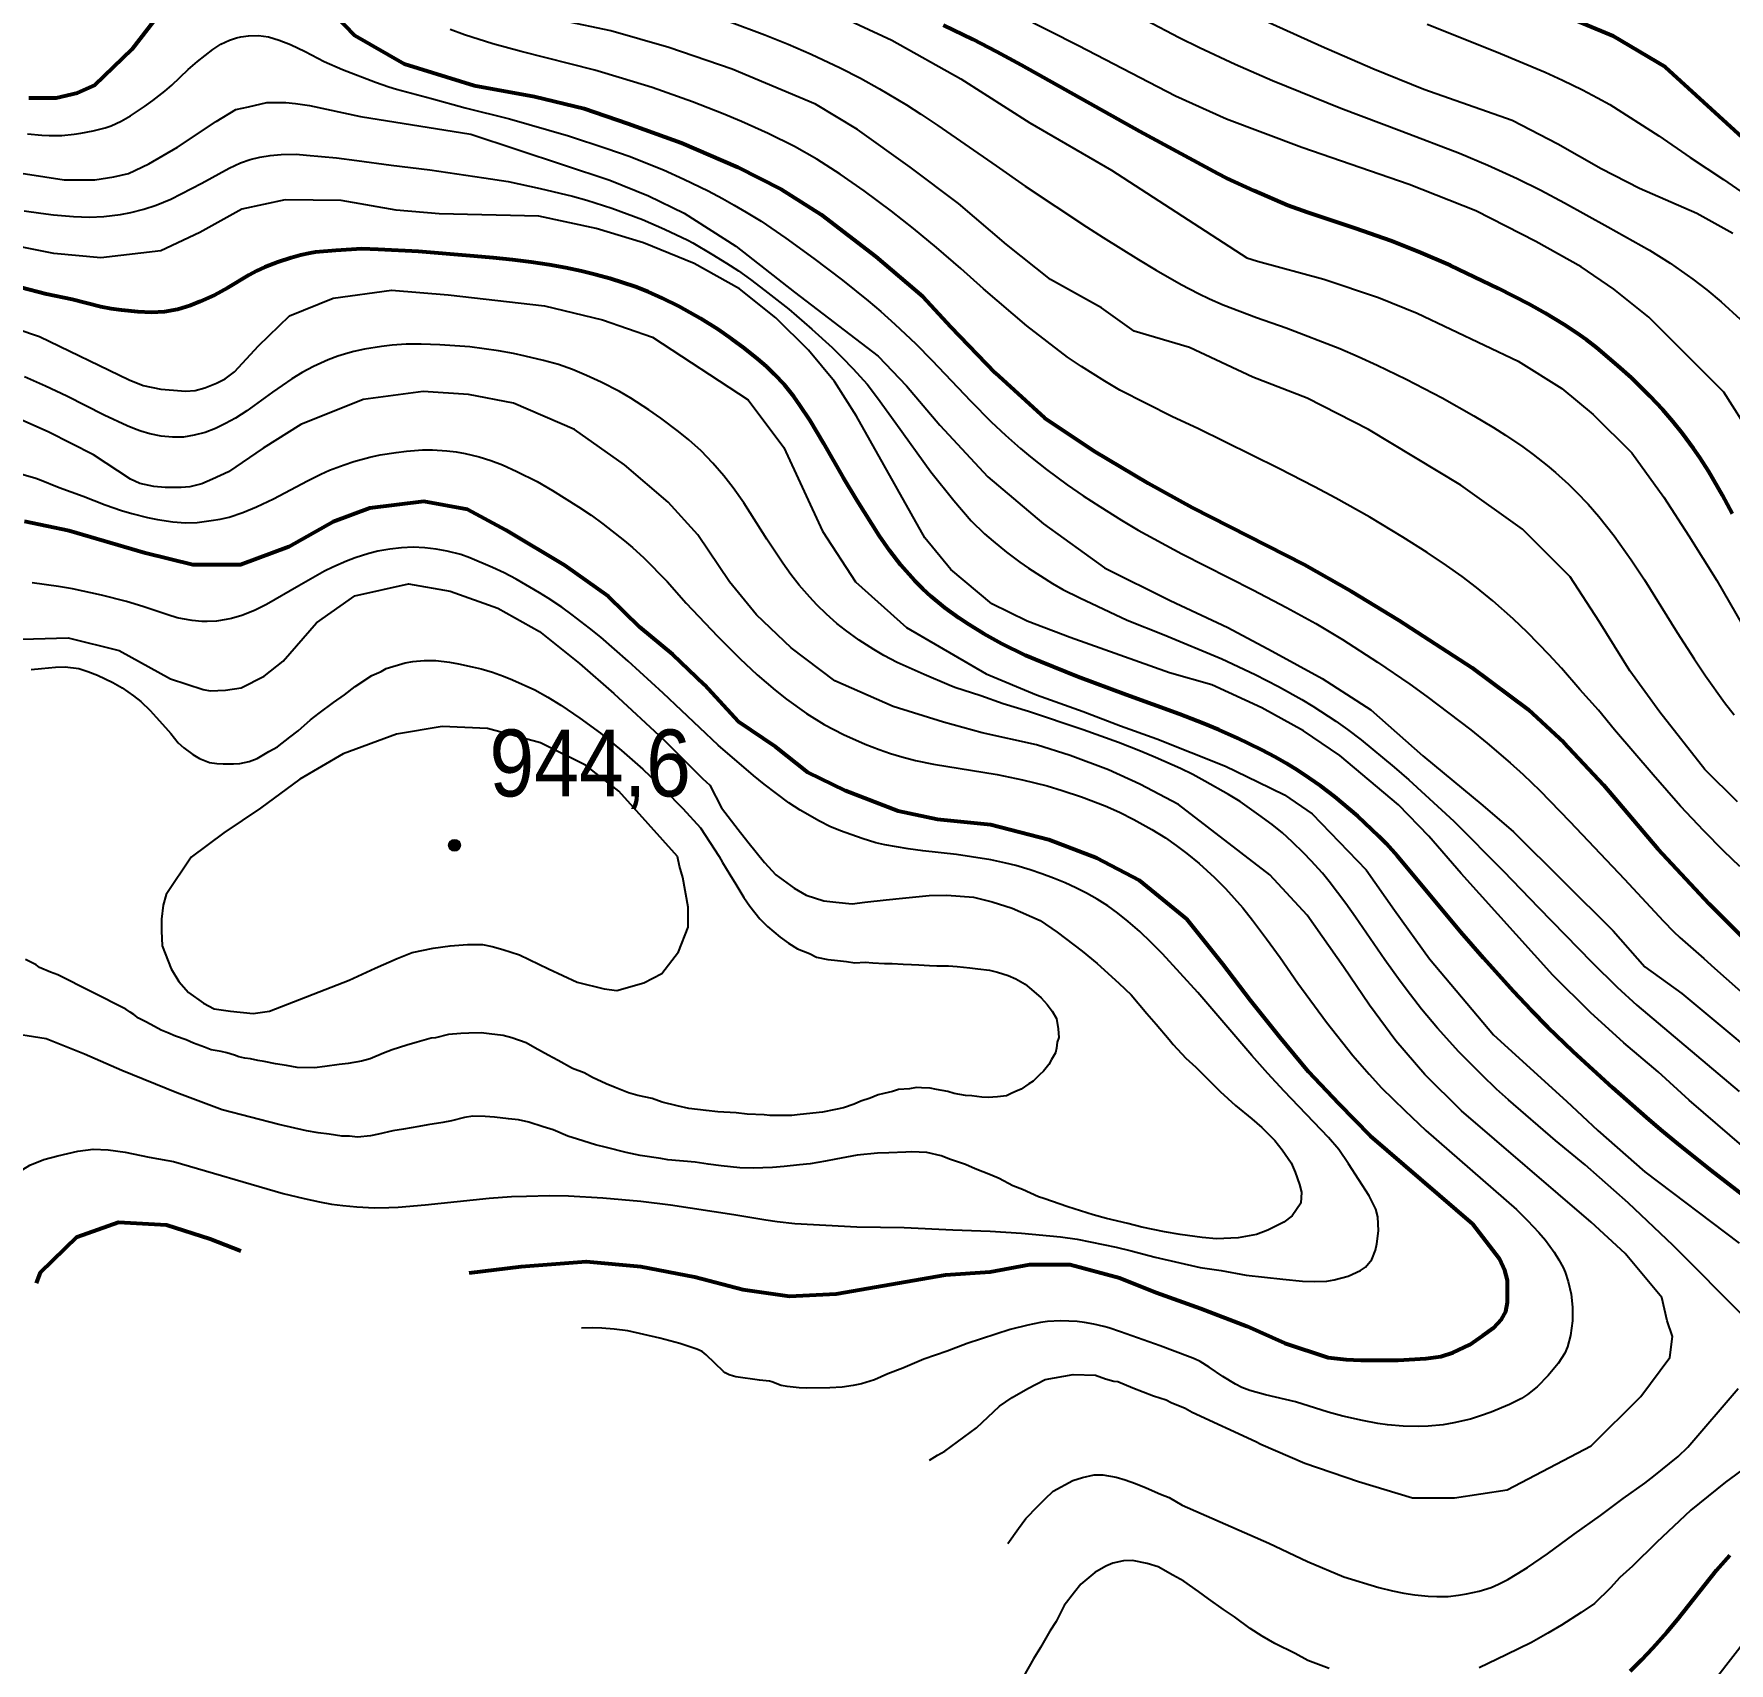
# Model space of a CAD drawing. Header units: metres. Extents: x 547833 to 556102, y 1844799 to 1850994.
# Drawn here: x 551718.3 to 552149.1, y 1845536.7 to 1845950.6 of the extents above; entities that cross this region are included whole.
import ezdxf

# ---------------------------------------------------------------- set-up
doc = ezdxf.new("R2010")
doc.units = ezdxf.units.M
doc.header["$LTSCALE"] = 6.8
for name, color, linetype, lineweight in [('1', 7, 'Continuous', 25), ('2', 7, 'Continuous', 53), ('5', 7, 'Continuous', 13)]:
    doc.layers.add(name, color=color, linetype=linetype, lineweight=lineweight)

msp = doc.modelspace()

# ---------------------------------------------------------------- hatches: boundary and pattern name
at = {"layer": '5'}
msp.add_hatch(color=256, dxfattribs=at).paths.add_polyline_path([(551826.73, 1845744.46, 1), (551823.73, 1845744.46, 1)])

# ---------------------------------------------------------------- linework, layer by layer
at = {"layer": '1'}
for points in [[(552154.94, 1845848.18), (552147.8, 1845859.57), (552128.75, 1845878.62), (552119.81, 1845885.73), (552111.55, 1845891.4), (552100.02, 1845897.85), (552084.78, 1845905.65), (552067.77, 1845912.35), (552040.54, 1845921.71), (552021.43, 1845928.95), (552008.45, 1845934.72), (551983.75, 1845947.54), (551960.84, 1845959.17), (551857.88, 1846002.37), (551848.75, 1846006.67), (551832.85, 1846013.63), (551815.13, 1846020.9), (551799.45, 1846027), (551782.44, 1846031.42), (551765.43, 1846033.56), (551753.81, 1846033), (551739.63, 1846029.23), (551726.56, 1846023.43), (551713.34, 1846018)], [(551916.99, 1845932.71), (551895.79, 1845941.61), (551879.66, 1845947.15), (551864.96, 1845951.32), (551852.86, 1845953.89), (551839.89, 1845957.37), (551826.36, 1845962.45), (551813.83, 1845968.77), (551789.49, 1845982.91), (551778.18, 1845988.49), (551767.75, 1845992), (551754.46, 1845990.5), (551744.91, 1845985.1), (551738.46, 1845978.89), (551715.73, 1845964.49)], [(551994.93, 1845973.32), (552006.37, 1845966.49), (552017.23, 1845960.35), (552045.5, 1845947.43), (552058.58, 1845941.8), (552071.5, 1845936.53), (552093.99, 1845928.66), (552105.6, 1845922.61), (552116.6, 1845916.36), (552126.31, 1845911.37), (552140.87, 1845905.02), (552150.08, 1845899.96)], [(551914.09, 1845959.43), (551936.36, 1845949), (551953.86, 1845939.17), (551971.39, 1845927.95), (551992.19, 1845915.95), (552026.54, 1845893.73), (552029.23, 1845892.84), (552046.13, 1845888.28), (552060, 1845883.63), (552069.84, 1845879.66), (552095.49, 1845867.46), (552106.57, 1845860.46), (552114.56, 1845853.87), (552124.42, 1845844.19), (552132.56, 1845832.92), (552138.88, 1845823.09), (552146.01, 1845811.7), (552158.83, 1845789.4)], [(551895.01, 1845953.72), (551904.11, 1845950.36), (551910.05, 1845947.95), (551915.84, 1845945.42), (551923.25, 1845941.95), (551928.41, 1845939.3), (551933.23, 1845936.63), (551940.1, 1845932.54), (551943.72, 1845930.22), (551948.02, 1845927.33), (551962.89, 1845917.07), (551970.26, 1845911.88), (551985.84, 1845901.55), (551990.05, 1845898.85), (551999.05, 1845893.27)], [(552000.99, 1845954.05), (552009.36, 1845949.7), (552014.54, 1845947.13), (552023.61, 1845942.91), (552033.07, 1845938.73), (552050.43, 1845931.72), (552065.98, 1845925.9), (552080.62, 1845920.29), (552087.8, 1845917.27), (552095.22, 1845913.87), (552101.29, 1845910.85), (552107.29, 1845907.65), (552118.33, 1845901.58), (552128.87, 1845895.6)], [(552072.41, 1845953.08), (552089.99, 1845946.02), (552102.41, 1845940.82), (552106.8, 1845938.83), (552111.87, 1845936.33), (552115.66, 1845934.36), (552118.78, 1845932.6), (552131.22, 1845924.68), (552139.22, 1845919.17), (552147.68, 1845913.59), (552154.33, 1845909.03)], [(551716.7, 1845925.18), (551720.35, 1845924.81), (551722.25, 1845924.73), (551725.46, 1845924.8), (551728.55, 1845925.1), (551730.28, 1845925.35), (551733.42, 1845925.93), (551736.43, 1845926.72), (551737.97, 1845927.26), (551740.52, 1845928.41), (551742.89, 1845929.75), (551746.44, 1845932.09), (551748.59, 1845933.68), (551751.61, 1845936.06), (551753.38, 1845937.58), (551757.57, 1845941.55), (551759.91, 1845943.56), (551763.8, 1845946.58), (551765.88, 1845947.95), (551768.06, 1845948.98), (551769.86, 1845949.57), (551770.9, 1845949.82), (551772.84, 1845950.12), (551775.38, 1845950.17), (551777.95, 1845949.79), (551780.64, 1845949.02), (551783.56, 1845947.87), (551787.23, 1845946.14), (551792.11, 1845943.59), (551796.78, 1845941.56), (551805.12, 1845938.3), (551808.5, 1845937.12), (551810.5, 1845936.51), (551819.34, 1845934.2), (551827.92, 1845931.8), (551839.21, 1845928.96)], [(552151.8, 1845739.1), (552147.78, 1845742.93), (552142.66, 1845748.16), (552136.79, 1845754.42), (552129.8, 1845762.34), (552120, 1845773.82), (552115.9, 1845778.82), (552111.15, 1845784.05), (552106.52, 1845789.47), (552103.4, 1845792.82), (552097.89, 1845798.48), (552094.28, 1845802.02), (552089.11, 1845806.54), (552084.9, 1845809.94), (552081.25, 1845812.71), (552077.32, 1845815.52), (552072.42, 1845818.82), (552066.22, 1845822.74), (552057.82, 1845827.8), (552049.18, 1845832.65), (552043.75, 1845835.53), (552034.67, 1845840.19), (552014.08, 1845850.3), (552007.68, 1845853.31), (551994.28, 1845860.1), (551990.47, 1845862.33), (551984.53, 1845866.05), (551981.02, 1845868.42), (551970.68, 1845876.42), (551959.64, 1845885.81), (551953.89, 1845891.02), (551947.73, 1845896.3), (551941.87, 1845901.17), (551936.27, 1845905.55), (551929.32, 1845910.74), (551923.23, 1845914.98), (551917.31, 1845918.76), (551911.62, 1845921.95), (551904.94, 1845925.28), (551898.11, 1845928.31), (551893.45, 1845930.26), (551885.67, 1845933.28), (551875.47, 1845936.92), (551867.92, 1845939.28), (551860.89, 1845941.33), (551842.16, 1845946.09), (551834.96, 1845948.02), (551827.77, 1845950.36), (551824.08, 1845951.67)], [(551699.2, 1845917.67), (551725.99, 1845913.52), (551729.02, 1845913.52), (551733.83, 1845913.52), (551738.65, 1845914.23), (551742.39, 1845915.11), (551747.56, 1845917.58), (551754.87, 1845921.82), (551764.68, 1845928.35), (551769.67, 1845931.35), (551772.88, 1845932.05), (551777.52, 1845933.11), (551780.01, 1845933.11), (551782.33, 1845933.11), (551784.83, 1845932.93), (551788.39, 1845932.4), (551801.33, 1845929.63), (551829.36, 1845925.08), (551864.68, 1845913.44), (551874.53, 1845909.48), (551883.55, 1845905.04), (551896.7, 1845896.62)], [(552151.24, 1845755.52), (552142.94, 1845763.72), (552131.51, 1845778.3), (552123.85, 1845788.74), (552116.07, 1845801.32), (552108.69, 1845812.68), (552096.64, 1845824.78), (552080.9, 1845835.95), (552057.45, 1845850.06), (552041.93, 1845858.08), (552028.12, 1845863.38), (552012.02, 1845870.95), (551997.96, 1845875.07), (551989.67, 1845880.99), (551976.66, 1845888.16), (551965.49, 1845897.05), (551953.26, 1845907.48), (551941.03, 1845916.76), (551927.63, 1845926.29), (551916.99, 1845932.71)], [(551839.21, 1845928.96), (551854.21, 1845924.66), (551863.96, 1845921.5), (551869.63, 1845919.48), (551878.3, 1845916.04), (551883.49, 1845913.66), (551889.65, 1845910.71), (551893.31, 1845908.77), (551896.3, 1845907.08), (551899.37, 1845905.3), (551903.13, 1845902.99), (551909.44, 1845898.72), (551916.54, 1845893.56), (551923.78, 1845887.99), (551930.3, 1845882.74), (551933.53, 1845880.03), (551937.14, 1845876.88), (551942.48, 1845871.87), (551946.55, 1845867.7), (551956.42, 1845857.24), (551961.58, 1845852.06), (551965.23, 1845848.62), (551969.02, 1845845.28), (551971.57, 1845843.15), (551975.62, 1845839.94), (551980.9, 1845836.06), (551985, 1845833.23), (551989.17, 1845830.49), (551994.69, 1845827.04), (551998.94, 1845824.55), (552010.02, 1845818.53), (552028.12, 1845809.32), (552036.65, 1845804.86), (552044.07, 1845800.76), (552050.88, 1845796.72), (552059.78, 1845790.97), (552067.97, 1845785.4), (552072.26, 1845782.28), (552083.46, 1845773.76), (552087.6, 1845770.4), (552093.45, 1845765.4), (552096.75, 1845762.43), (552101, 1845758.35), (552108.65, 1845750.53), (552122.56, 1845735.83), (552132.37, 1845725.31), (552135.08, 1845722.51), (552136.58, 1845721.06), (552142.71, 1845715.7), (552145.4, 1845713.22), (552160.22, 1845700.08)], [(551715.83, 1845905.66), (551720.08, 1845905.03), (551723.34, 1845904.64), (551728.42, 1845904.2), (551732.43, 1845904.05), (551736.12, 1845904.19), (551740.35, 1845904.7), (551743, 1845905.21), (551746.29, 1845906.05), (551749.43, 1845907.1), (551753.11, 1845908.62), (551761, 1845912.65), (551767.97, 1845916.48), (551770.88, 1845917.8), (551773.29, 1845918.64), (551775.76, 1845919.26), (551778.37, 1845919.69), (551781.19, 1845919.95), (551784.95, 1845919.99), (551787.59, 1845919.81), (551795.27, 1845919.05), (551800.39, 1845918.44), (551809.15, 1845917.19), (551818.95, 1845916.01), (551832.66, 1845914.03), (551838.84, 1845913.05), (551846.98, 1845911.32), (551855.22, 1845909.39), (551858.88, 1845908.34), (551865.18, 1845906.28), (551873.02, 1845903.44), (551878.57, 1845900.99), (551884.47, 1845898.18), (551885.79, 1845897.48), (551890.63, 1845894.63), (551894.37, 1845892.33), (551897.41, 1845890.35), (551900.42, 1845888.2), (551904.11, 1845885.42), (551910.21, 1845880.63), (551916.02, 1845875.6), (551921.19, 1845870.9), (551923.68, 1845868.45), (551926.49, 1845865.53), (551930.05, 1845861.58), (551932.74, 1845858.1), (551937.4, 1845851.72), (551946.29, 1845839.3), (551952.13, 1845832.05), (551956.55, 1845826.88), (551959.93, 1845823.58), (551962.1, 1845821.71), (551965.46, 1845818.94), (551968.86, 1845816.38), (551971.09, 1845814.86), (551977.21, 1845810.99), (551979.82, 1845809.47), (551984.14, 1845807.28), (551996.16, 1845801.68), (552005.52, 1845797.89), (552020.21, 1845791.79), (552028.68, 1845787.83), (552034.64, 1845784.78)], [(552152.94, 1845667.68), (552139, 1845679.69), (552131.07, 1845686.92), (552122.36, 1845694.32), (552113.87, 1845702), (552104.28, 1845711.45), (552081.03, 1845737.27), (552072.84, 1845746.76), (552065.08, 1845754.77), (552050.19, 1845767.31), (552040.98, 1845773.5), (552030.4, 1845779.42), (552017.68, 1845785.22), (552006.91, 1845788.31), (551981.63, 1845797.26), (551970.75, 1845801.36), (551961.74, 1845805.8), (551951.35, 1845814.53), (551944.72, 1845822.55), (551927.37, 1845853.48), (551921.81, 1845862.25), (551915.18, 1845870.26), (551906.88, 1845878.47), (551897.67, 1845885.8), (551886.14, 1845892.25), (551873.22, 1845897.51), (551861.26, 1845901.11), (551846.67, 1845904.28), (551821.33, 1845904.84), (551810.43, 1845905.77), (551796.43, 1845908.24), (551782.18, 1845908.41), (551771.15, 1845906.01), (551760.51, 1845900.11), (551750.63, 1845895.43)], [(551750.63, 1845895.43), (551735.33, 1845893.7), (551723.39, 1845894.76), (551707.66, 1845897.93)], [(551896.7, 1845896.62), (551911.61, 1845884.97), (551932.89, 1845868.71), (551940.09, 1845861.15), (551948.59, 1845851.18), (551960.75, 1845838.08), (551974.93, 1845826.1), (551990.43, 1845814.9), (552007.12, 1845806.63), (552021.74, 1845799.78), (552032.96, 1845793.81), (552045.69, 1845786.87), (552058.03, 1845778.87), (552071.29, 1845767.16), (552086.57, 1845754.54), (552094.31, 1845747.92), (552119.65, 1845722.72), (552127.67, 1845713.6), (552137.08, 1845706.79), (552145.76, 1845699.64), (552167.24, 1845681.63)], [(551999.05, 1845893.27), (552003.49, 1845890.58), (552009.9, 1845886.9), (552014.3, 1845884.61), (552017.04, 1845883.28), (552020.57, 1845881.74), (552029.02, 1845878.53), (552036.53, 1845875.87), (552050.22, 1845870.62), (552054.83, 1845868.65), (552059.67, 1845866.44), (552067.08, 1845862.87), (552076.19, 1845858.14), (552084.23, 1845853.57), (552089.27, 1845850.56), (552092.29, 1845848.65), (552096.72, 1845845.65), (552099.33, 1845843.74), (552102.91, 1845840.95), (552105.01, 1845839.17), (552108.26, 1845836.21), (552110.29, 1845834.23), (552113.26, 1845831.13), (552116.05, 1845827.94), (552119.89, 1845823.1), (552124.26, 1845816.99), (552127.6, 1845811.86), (552135.91, 1845798.54), (552140.22, 1845791.81), (552143.12, 1845787.5), (552147.97, 1845780.74), (552150.4, 1845777.56)], [(552128.87, 1845895.6), (552134.1, 1845892.34), (552139.93, 1845888.29), (552143.47, 1845885.56), (552147.08, 1845882.52), (552151.92, 1845878.1)], [(551708.41, 1845877.48), (551719.76, 1845873.69), (551742.57, 1845862.72), (551746.12, 1845861.29), (551750.56, 1845860.3), (551753.78, 1845860.08), (551756.88, 1845859.86), (551759.32, 1845859.97), (551761.77, 1845860.63), (551764.76, 1845861.84), (551766.98, 1845862.94), (551769.31, 1845864.7), (551775.41, 1845871.36), (551783.31, 1845878.99), (551794.36, 1845883.42), (551809.25, 1845885.49), (551823.6, 1845884.32), (551848.06, 1845881.5), (551862.81, 1845877.97), (551875.51, 1845873.56), (551899.81, 1845857.62), (551908.9, 1845845.49), (551918.74, 1845824.28), (551927.08, 1845811.39), (551940.06, 1845799.79), (551960.33, 1845787.99), (551973.08, 1845782.71), (551985.01, 1845778.47), (551994.5, 1845774.84), (552003.68, 1845771.51), (552021.12, 1845764.54), (552029.38, 1845760.6), (552036.11, 1845757.27), (552043.15, 1845752.42), (552056.92, 1845738.22), (552064.05, 1845727.98), (552072.94, 1845715.65), (552089.24, 1845696.28), (552107.78, 1845679.46), (552115.74, 1845671.98), (552127.73, 1845661.52), (552151.63, 1845643.4)], [(551867.11, 1845859.73), (551862.47, 1845862.12), (551858.72, 1845863.83), (551855.17, 1845865.3), (551851.62, 1845866.56), (551847.83, 1845867.62), (551843.16, 1845868.72), (551840.22, 1845869.35), (551836.39, 1845870.05), (551829.09, 1845871.05), (551821.48, 1845871.62), (551816.77, 1845871.77), (551812.95, 1845871.74), (551809.38, 1845871.49), (551806.67, 1845871.16), (551802.36, 1845870.47), (551799.61, 1845869.89), (551798.15, 1845869.5), (551795.6, 1845868.7), (551793.14, 1845867.77), (551789.4, 1845866.11), (551786.51, 1845864.59), (551783.89, 1845862.96), (551778.98, 1845859.55), (551772.46, 1845854.86), (551769.55, 1845852.98), (551767.06, 1845851.59), (551764.48, 1845850.37), (551761.82, 1845849.36), (551759.09, 1845848.61), (551756.32, 1845848.17), (551753.53, 1845848.12), (551750.71, 1845848.4), (551747.83, 1845848.97), (551745.55, 1845849.62), (551744.31, 1845850.06), (551742.07, 1845851), (551736.22, 1845853.76), (551726.67, 1845858.56), (551721.25, 1845861.1), (551715.92, 1845863.42)], [(552028.81, 1845592.97), (552030.09, 1845592.33), (552041.31, 1845587.5), (552054.92, 1845582.82), (552068.66, 1845578.71), (552079.34, 1845578.71), (552092.68, 1845580.69), (552114.03, 1845591.92), (552126.71, 1845604.47), (552134.05, 1845614.38), (552134.71, 1845619.66), (552133.38, 1845623.62), (552132.04, 1845629.57), (552122.7, 1845640.79), (552114.03, 1845648.72), (552081.08, 1845676.99), (552071.78, 1845686.22), (552064.46, 1845694.79), (552057.72, 1845703.81), (552051.15, 1845713.61), (552041.92, 1845726.67), (552032.44, 1845736.97), (552009.19, 1845754.85), (551999.39, 1845759.99), (551991.44, 1845763.63), (551981.65, 1845767.26), (551973.08, 1845769.99), (551959.31, 1845773.02), (551949.51, 1845775.75), (551936.66, 1845779.68), (551921.86, 1845786.22), (551910.75, 1845794.61), (551901.92, 1845803.01), (551895.13, 1845811.39), (551887.05, 1845823.3), (551879.5, 1845831.59), (551868.39, 1845841.13), (551855.68, 1845850.1), (551840.2, 1845856.73), (551828.76, 1845858.99), (551817.25, 1845859.72), (551801.98, 1845857.73), (551786.18, 1845851.37), (551776.58, 1845845.33), (551767.76, 1845839.32), (551763.76, 1845837.46), (551760.99, 1845836.25), (551757.99, 1845835.48), (551755.77, 1845835.37), (551751.67, 1845835.37), (551748.78, 1845835.59), (551745.23, 1845836.36), (551742.9, 1845837.46), (551733.46, 1845843.61), (551722.13, 1845849.44), (551710.49, 1845854.6)], [(552153.39, 1845624.28), (552134.92, 1845642.81), (552123.5, 1845653.63), (552112.51, 1845663.25), (552105.03, 1845669.5), (552093.08, 1845679.76), (552090.02, 1845682.55), (552086.36, 1845686.04), (552080.47, 1845692), (552075.02, 1845698.02), (552070.98, 1845702.87), (552068.17, 1845706.44), (552065.49, 1845709.97), (552061.61, 1845715.34), (552054.21, 1845726.17), (552051.7, 1845729.67), (552047.47, 1845735.25), (552045.77, 1845737.36), (552042.92, 1845740.51), (552041.02, 1845742.46), (552038.1, 1845745.36), (552035.63, 1845747.62), (552032.96, 1845749.75), (552029.64, 1845752.22), (552024.83, 1845755.62), (552021.89, 1845757.38), (552015.89, 1845760.79), (552012.86, 1845762.42), (552009.71, 1845763.94), (552003.36, 1845766.78), (551999.54, 1845768.4), (551993.99, 1845770.53), (551984.98, 1845773.79), (551971.12, 1845778.47), (551964.63, 1845780.36), (551958.97, 1845782.41), (551952.4, 1845784.57), (551950.91, 1845785.13), (551944.56, 1845787.81), (551937.74, 1845790.9), (551934.35, 1845792.68), (551931.77, 1845794.16), (551928.04, 1845796.55), (551924.56, 1845799.09), (551922.4, 1845800.83), (551919.77, 1845803.14), (551917.31, 1845805.53), (551915.49, 1845807.45), (551912.8, 1845810.57), (551910.68, 1845813.27), (551908.62, 1845816.15), (551904.57, 1845822.22), (551898.72, 1845831.43), (551896.05, 1845835.23), (551893.65, 1845838.29), (551890.88, 1845841.51), (551887.87, 1845844.66), (551884.76, 1845847.49), (551882.17, 1845849.61), (551877.67, 1845852.97), (551874.63, 1845855.07), (551870.04, 1845858.03), (551867.11, 1845859.73)], [(551713.49, 1845839.24), (551718.54, 1845837.78), (551719.75, 1845837.36), (551724.77, 1845835.34), (551730.87, 1845833.13), (551736.45, 1845830.92), (551740.56, 1845829.52), (551743.25, 1845828.72), (551747.24, 1845827.72), (551749.73, 1845827.21), (551753.67, 1845826.6), (551756.84, 1845826.36), (551759.85, 1845826.48), (551763.39, 1845826.93), (551765.67, 1845827.32), (551767.94, 1845827.83), (551771.45, 1845828.98), (551774.9, 1845830.42), (551779.19, 1845832.47), (551787.87, 1845837.08), (551791.26, 1845838.76), (551793.49, 1845839.71), (551797.15, 1845841.07), (551799.68, 1845841.92), (551803.71, 1845843.06), (551806.29, 1845843.61), (551810.37, 1845844.26), (551813.04, 1845844.59), (551817.11, 1845844.89), (551819.59, 1845844.89), (551823.31, 1845844.66), (551825.63, 1845844.37), (551827.92, 1845843.98), (551831.5, 1845843.15), (551834.45, 1845842.23), (551837.38, 1845841.08), (551841.09, 1845839.41), (551846.22, 1845836.88), (551850.16, 1845834.58), (551856.7, 1845830.44), (551859.93, 1845828.29), (551862.9, 1845826.1), (551868.42, 1845821.79), (551870.43, 1845820.12)], [(551993.79, 1845727.22), (551991.22, 1845729.08), (551988.54, 1845730.76), (551985.83, 1845732.29), (551983.14, 1845733.68), (551980.37, 1845734.96), (551977.45, 1845736.15), (551974.46, 1845737.25), (551971.5, 1845738.23), (551967.82, 1845739.31), (551965.34, 1845739.94), (551961.48, 1845740.78), (551956.62, 1845741.57), (551952.8, 1845742.1), (551944.22, 1845743.01), (551940.53, 1845743.53), (551934.57, 1845744.61), (551932.29, 1845745.11), (551928.79, 1845746.15), (551923.28, 1845748.12), (551920.63, 1845749.23), (551918.01, 1845750.55), (551913.06, 1845753.39), (551910.21, 1845755.25), (551903.88, 1845760.02), (551901.18, 1845762.16), (551892.21, 1845769.88), (551878.24, 1845783.11), (551869.33, 1845791.25), (551862.37, 1845797.3), (551859.54, 1845799.62), (551855.13, 1845803.02), (551852.46, 1845804.94), (551849.06, 1845807.22), (551846.82, 1845808.6), (551840.87, 1845812.03), (551837.84, 1845813.65), (551834.87, 1845815.04), (551829.08, 1845817.48), (551826.85, 1845818.3), (551823.39, 1845819.21), (551820.53, 1845819.71), (551817.65, 1845820.05), (551814.73, 1845820.18), (551811.75, 1845820.06), (551808.75, 1845819.71), (551805.74, 1845819.15), (551803.42, 1845818.58), (551799.94, 1845817.45), (551797.75, 1845816.61), (551794.33, 1845815.14), (551792.17, 1845814.1), (551785.7, 1845810.33), (551777.43, 1845805.66), (551774.42, 1845804.13), (551771.16, 1845802.86), (551768.57, 1845802.09), (551767.18, 1845801.78), (551764.75, 1845801.42), (551762.35, 1845801.3), (551761, 1845801.32), (551758.53, 1845801.54), (551756.07, 1845801.96), (551754.73, 1845802.27), (551752.35, 1845802.99)], [(551870.43, 1845820.12), (551873.29, 1845817.45), (551879.28, 1845811.44), (551884.12, 1845806), (551892.01, 1845797.55), (551897.72, 1845791.89), (551902.1, 1845787.8), (551906.7, 1845783.83), (551909.6, 1845781.55), (551914.65, 1845777.97), (551919.16, 1845775.17), (551924.11, 1845772.59), (551929.61, 1845770.11), (551933.1, 1845768.77), (551936.01, 1845767.78), (551938.87, 1845766.92), (551942.36, 1845766.01), (551946.96, 1845765.03), (551963.09, 1845762.43), (551969.52, 1845761.13), (551975.86, 1845759.53), (551979.61, 1845758.42), (551984.54, 1845756.77), (551990.57, 1845754.45), (551994.23, 1845752.84), (551997.86, 1845751.05), (552002.41, 1845748.5), (552005.86, 1845746.33), (552008.63, 1845744.42), (552011.31, 1845742.4), (552014.47, 1845739.82), (552018.33, 1845736.31), (552021.15, 1845733.45), (552025.51, 1845728.56), (552028.02, 1845725.47), (552031.56, 1845720.73), (552035.01, 1845715.99), (552039.56, 1845709.45), (552046.78, 1845699.52), (552053.53, 1845691.05), (552057.67, 1845686.3), (552060.81, 1845682.84), (552066.68, 1845677.05), (552072.08, 1845672.02), (552095.05, 1845651.9), (552097.89, 1845649.17), (552100.78, 1845646.08), (552102.43, 1845644.11), (552104.66, 1845641.09), (552105.88, 1845639.19), (552106.93, 1845637.19), (552107.44, 1845635.99), (552108.23, 1845633.63), (552108.95, 1845630.43), (552109.31, 1845627.16), (552109.28, 1845623.7), (552108.84, 1845619.96), (552108.05, 1845617.02), (552107.37, 1845615.48), (552105.71, 1845612.85), (552103.13, 1845609.75), (552100.36, 1845606.92), (552097.91, 1845604.94), (552096.39, 1845603.96), (552093.35, 1845602.38)], [(551712.38, 1845796.74), (551727.07, 1845797.14), (551740.01, 1845793.9), (551753.02, 1845786.74), (551761.31, 1845784.01), (551763.17, 1845783.72), (551767.03, 1845783.87), (551771.03, 1845784.43), (551776.89, 1845787.4), (551781.72, 1845791.26), (551790.14, 1845800.98), (551799.91, 1845807.81), (551813.54, 1845810.88), (551824.16, 1845809.03), (551836.21, 1845804.68), (551846.79, 1845798.77), (551856.99, 1845790.65), (551865.73, 1845783), (551878.35, 1845771.35), (551888.24, 1845761.42), (551890.14, 1845759.75), (551893.09, 1845753.96), (551897.34, 1845748.51), (551899.8, 1845745.35), (551904.03, 1845740.1), (551906.87, 1845736.98), (551911.56, 1845733.59), (551914.62, 1845731.83), (551919.1, 1845730.33), (551922.1, 1845730), (551926.25, 1845729.61), (551929.46, 1845729.98), (551934.94, 1845730.6), (551939.09, 1845731.07), (551945.8, 1845731.73), (551950.29, 1845731.76), (551957.13, 1845731.3), (551961.85, 1845730.11), (551966.91, 1845728.49), (551974.05, 1845725.38), (551978.4, 1845722.43), (551984.69, 1845717.59), (551988.49, 1845714.39), (551994.02, 1845709.47)], [(551752.35, 1845802.99), (551746.01, 1845805.11), (551741.88, 1845806.38), (551735.54, 1845808.01), (551728.17, 1845809.59), (551724.62, 1845810.18), (551717.86, 1845811.11)], [(551717.65, 1845789.08), (551720.29, 1845789.38), (551723.8, 1845789.68), (551726.27, 1845789.77), (551729.76, 1845789.4), (551732.05, 1845788.61), (551734.54, 1845787.65), (551738.39, 1845785.79), (551740.74, 1845784.43), (551743.64, 1845782.46), (551745.53, 1845780.96), (551747.89, 1845778.74), (551749.42, 1845777), (551751.82, 1845774.4), (551753.14, 1845772.83), (551755.04, 1845770.47), (551756.43, 1845769.19), (551758.72, 1845767.54), (551760.46, 1845766.49), (551762.96, 1845765.53), (551764.81, 1845765.26), (551766.44, 1845765.16), (551769.02, 1845765.17), (551770.64, 1845765.26), (551773.07, 1845765.72), (551775.08, 1845766.52), (551778.04, 1845768.29), (551780.2, 1845769.49), (551783.36, 1845771.96), (551785.47, 1845773.53), (551788.59, 1845776.37), (551790.79, 1845778.06), (551794.5, 1845780.77), (551797.24, 1845782.71), (551799.97, 1845784.83), (551804.24, 1845787.61), (551806.61, 1845788.64), (551807.87, 1845789.36), (551812.72, 1845790.85), (551814.64, 1845791.19), (551817.53, 1845791.39), (551820.44, 1845791.36), (551823.96, 1845791), (551826.2, 1845790.59)], [(551826.2, 1845790.59), (551829.69, 1845789.8), (551831.96, 1845789.26), (551834.85, 1845788.44), (551837.71, 1845787.38), (551839.94, 1845786.45), (551845.6, 1845783.94), (551848.93, 1845782.1), (551852.21, 1845780.04), (551857.03, 1845776.76), (551862.31, 1845772.91), (551867.64, 1845768.53), (551873.08, 1845763.77), (551878.46, 1845758.62), (551883.26, 1845753.79), (551887.75, 1845748.87), (551892.44, 1845741.59), (551893.28, 1845740.06), (551895.16, 1845737.02), (551896.67, 1845734.61), (551898.78, 1845731.22), (551900.27, 1845728.99), (551902.84, 1845725.75), (551904.77, 1845723.86), (551907.95, 1845721.16), (551910.13, 1845719.6), (551912.4, 1845718.13), (551915.4, 1845716.94), (551917.23, 1845716), (551920.07, 1845715.46), (551921.81, 1845715.28), (551924.81, 1845714.95), (551926.95, 1845714.62), (551929.61, 1845714.73), (551931.54, 1845714.57), (551934.52, 1845714.43), (551936.43, 1845714.45), (551939.22, 1845714.29), (551941.34, 1845714.15), (551943.17, 1845714.07), (551945.96, 1845713.91), (551947.78, 1845713.83), (551950.74, 1845713.87), (551952.97, 1845713.65), (551956.16, 1845713.34), (551958.19, 1845713.09), (551961.19, 1845712.76), (551963.17, 1845712.22), (551965.94, 1845711.39), (551967.85, 1845710.56), (551970.2, 1845709.2), (551971.88, 1845707.86), (551974.32, 1845705.74), (551975.86, 1845704.01), (551977.1, 1845702.33), (551978.17, 1845700.44), (551978.66, 1845697.82), (551978.81, 1845695.64), (551978.37, 1845694.44), (551978.17, 1845692.89), (551977.92, 1845691.72), (551976.96, 1845690.08), (551976.25, 1845688.75), (551974.91, 1845687.07), (551973.86, 1845686.19)], [(552034.64, 1845784.78), (552040.5, 1845781.52), (552043.36, 1845779.82), (552049.2, 1845775.96), (552052.1, 1845773.9), (552055.64, 1845771.22), (552064.03, 1845764.29), (552067.72, 1845761.09), (552079.17, 1845750.57), (552091.79, 1845737.92), (552100.71, 1845728.64), (552114.23, 1845714.78), (552120.66, 1845708.46), (552125.7, 1845703.86), (552151.64, 1845681.95)], [(551747.67, 1845665.26), (551752.41, 1845664.42), (551753.79, 1845664.1), (551781.68, 1845656.02), (551786.99, 1845654.71), (551790.89, 1845653.88), (551793.94, 1845653.33), (551796.88, 1845652.93), (551800.36, 1845652.6), (551804.86, 1845652.4), (551808.49, 1845652.45), (551810.94, 1845652.57), (551817.79, 1845653.12), (551834.01, 1845654.86), (551839.71, 1845655.22), (551843.51, 1845655.36), (551849.37, 1845655.46), (551854.21, 1845655.41), (551862.93, 1845654.89), (551872.54, 1845654.03), (551880.09, 1845653.11), (551896.16, 1845650.7), (551904.37, 1845649.29), (551907.2, 1845648.88), (551911.71, 1845648.4), (551927.46, 1845647.52), (551939.51, 1845647.33), (551951.82, 1845646.74), (551961.3, 1845646.43), (551969.33, 1845645.91), (551979.18, 1845645), (551983.44, 1845644.4), (551993.32, 1845642.37), (551997.17, 1845641.46), (552003.3, 1845639.84), (552014.73, 1845637.2), (552020.01, 1845636.48), (552026.43, 1845635.29), (552035.74, 1845634.22), (552040.71, 1845633.77), (552043.78, 1845633.61), (552046.93, 1845633.76), (552048.78, 1845634.06), (552052.31, 1845635.02), (552055.45, 1845636.41), (552056.75, 1845637.32), (552058.31, 1845639.23), (552059.22, 1845641.61), (552059.59, 1845643.19), (552060.04, 1845646.51), (552059.85, 1845650.08), (552059.33, 1845652), (552057.63, 1845655.39), (552052.42, 1845663.58), (552049.94, 1845667.21), (552047.34, 1845670.22), (552036.06, 1845682), (552031.91, 1845686.46), (552027.86, 1845691.03), (552014.08, 1845707.05), (552005.11, 1845716.86), (552002.29, 1845719.76), (551999.33, 1845722.55), (551996.44, 1845725.08), (551993.79, 1845727.22)], [(551809.38, 1845692.5), (551807.18, 1845691.67), (551803.81, 1845690.24), (551801.58, 1845689.61), (551798.21, 1845689.03), (551795.94, 1845688.78), (551792.27, 1845688.26), (551789.63, 1845687.96), (551785.22, 1845688.04), (551782.49, 1845688.49), (551779.77, 1845688.95), (551776.83, 1845689.57), (551775.27, 1845689.78), (551773.41, 1845690.24), (551771.96, 1845690.36), (551770.38, 1845690.75), (551769.29, 1845691.11), (551767.4, 1845691.75), (551765.93, 1845692.07), (551763.39, 1845692.54), (551761.69, 1845693.21), (551758.9, 1845694.23), (551756.99, 1845695.07), (551754.3, 1845696.01), (551752.39, 1845696.84), (551750.69, 1845697.51), (551748.04, 1845698.93), (551746.61, 1845699.72), (551744.89, 1845700.58), (551743.74, 1845701.5), (551742.81, 1845702.06), (551741.68, 1845702.8), (551724.39, 1845711.58), (551722.52, 1845712.26), (551719.72, 1845713.43), (551718.9, 1845714.08), (551716.22, 1845715.41)], [(551994.02, 1845709.47), (551997.13, 1845706.48), (552001.11, 1845701.77), (552003.53, 1845698.98), (552006.83, 1845695.15), (552007.84, 1845693.83), (552011.1, 1845690.38), (552013.56, 1845688.08), (552017.22, 1845684.47), (552019.8, 1845681.9), (552023.65, 1845678.32), (552027.86, 1845674.97), (552030.4, 1845672.78), (552033.64, 1845669.51), (552035.53, 1845667.14), (552037.82, 1845663.77), (552038.86, 1845661.4), (552039.98, 1845658.28), (552040.48, 1845656.33), (552040.32, 1845653.54), (552038.11, 1845650.32), (552035.99, 1845648.74), (552031.92, 1845646.66), (552028.99, 1845645.56), (552024.4, 1845644.75), (552018.88, 1845644.51), (552015.21, 1845644.86), (552009.58, 1845645.56), (552005.68, 1845646.26), (551999.91, 1845647.43), (551996.36, 1845648.36), (551990.86, 1845649.65), (551987.5, 1845650.61), (551984.33, 1845651.59), (551981.06, 1845652.65), (551974.99, 1845654.74), (551973.6, 1845655.15), (551969.57, 1845656.99), (551967.07, 1845657.95), (551963.6, 1845659.85), (551961.4, 1845660.75), (551957.49, 1845662.31), (551955.08, 1845663.38), (551951.3, 1845664.67), (551948.91, 1845665.55), (551945.27, 1845666.38), (551941.33, 1845666.6), (551939.9, 1845666.53), (551935.62, 1845666.34), (551932.67, 1845666.29), (551927.57, 1845665.71), (551926.16, 1845665.45), (551922.14, 1845664.71), (551919.52, 1845664.22), (551915.57, 1845663.58), (551912.93, 1845663.28), (551908.97, 1845662.84), (551906.03, 1845662.6), (551901.08, 1845662.42), (551897.72, 1845662.52), (551892.98, 1845663.03), (551889.68, 1845663.42), (551886.37, 1845664), (551879.42, 1845664.55), (551877.66, 1845664.93)], [(551780.6, 1845673.54), (551766.19, 1845677.22), (551754.64, 1845681.62), (551740.66, 1845687.28), (551731.18, 1845691.41), (551721.47, 1845695.26), (551710.73, 1845696.97), (551699.17, 1845694.77), (551691.35, 1845687.53), (551685.69, 1845676.98), (551681.68, 1845661.92), (551675.94, 1845636.37), (551671.23, 1845621.87), (551668.3, 1845611.88), (551663.75, 1845602.73), (551656.83, 1845593.18), (551644.01, 1845576.18)], [(551973.86, 1845686.19), (551972.23, 1845684.57), (551971.16, 1845683.88), (551969.21, 1845682.51), (551968.21, 1845682.11), (551966.84, 1845681.47), (551965.48, 1845680.84), (551963.22, 1845680.58), (551960.84, 1845680.41), (551959.21, 1845680.51), (551956.69, 1845680.8), (551955.05, 1845680.9), (551952.22, 1845681.44), (551950.54, 1845681.92), (551947.71, 1845682.46), (551946.05, 1845682.75), (551943.93, 1845682.89), (551942.59, 1845682.93), (551940.8, 1845682.63), (551938.06, 1845682.42), (551936.48, 1845681.95), (551934.34, 1845681.42), (551932.86, 1845681.06), (551930.84, 1845680.26), (551928.45, 1845679.42), (551926.82, 1845678.66), (551924.05, 1845677.77), (551922, 1845677.35), (551918.72, 1845676.69), (551916.27, 1845676.41), (551912.31, 1845675.96), (551910.98, 1845675.81), (551905.34, 1845675.84), (551903.89, 1845675.96), (551899.57, 1845676.14), (551896.76, 1845676.49), (551892.14, 1845676.74), (551889.14, 1845677.06), (551884.78, 1845677.62), (551881.84, 1845678.24), (551878, 1845679.24), (551875.41, 1845680.1), (551871.78, 1845680.93), (551869.41, 1845681.62), (551866.01, 1845682.95), (551863.8, 1845683.85), (551860.27, 1845685.46), (551858.13, 1845686.65), (551855.23, 1845687.75), (551851.56, 1845689.82), (551849.02, 1845691.16), (551845.66, 1845692.98), (551843.41, 1845694.25), (551839.82, 1845695.56), (551837.55, 1845696.17), (551834.07, 1845696.54), (551832.03, 1845696.79), (551828.88, 1845696.72), (551826.79, 1845696.67), (551823.66, 1845696.41), (551820.41, 1845695.56), (551819.28, 1845695.44), (551815.76, 1845694.46), (551813.07, 1845693.68), (551809.38, 1845692.5)], [(551877.66, 1845664.93), (551872.41, 1845665.67), (551868.88, 1845666.42), (551863.87, 1845667.67), (551861.01, 1845668.39), (551856.46, 1845669.79), (551853.98, 1845670.56), (551850.26, 1845672.15), (551847.78, 1845672.92), (551844.11, 1845674.13), (551841.47, 1845674.69), (551838.95, 1845674.98), (551835.36, 1845675.43), (551833.05, 1845675.55), (551829.88, 1845675.67), (551827.72, 1845675.33), (551824.47, 1845674.48), (551822.23, 1845674.04), (551818.47, 1845673.42), (551816.13, 1845673.06), (551812.29, 1845672.34), (551809.56, 1845671.93), (551805.93, 1845671.04), (551803.88, 1845670.62), (551800.56, 1845670.34), (551798.53, 1845670.59), (551796.62, 1845670.56), (551793.41, 1845671.06), (551790.6, 1845671.41), (551787.57, 1845671.92), (551780.6, 1845673.54)], [(551690.86, 1845610.95), (551691.49, 1845613.41), (551692.98, 1845620.14), (551693.59, 1845622.53), (551696.82, 1845633.42), (551700.7, 1845643.86), (551702.22, 1845647.26), (551703.27, 1845648.99), (551705.55, 1845651.87), (551712.45, 1845659.34), (551715.49, 1845662.07), (551717.32, 1845663.22), (551720.87, 1845664.66), (551724.46, 1845665.6), (551729.5, 1845666.76), (551733.36, 1845667.26), (551737.21, 1845667.14), (551741.56, 1845666.53), (551747.67, 1845665.26)], [(551865.79, 1845621.58), (551862.66, 1845621.81), (551860.22, 1845621.86), (551857.51, 1845621.77)], [(552093.35, 1845602.38), (552088.65, 1845600.43), (552085.96, 1845599.49), (552083.37, 1845598.72), (552079.16, 1845597.71), (552076.46, 1845597.23), (552072.61, 1845596.87), (552070.22, 1845596.82), (552066.31, 1845596.94), (552062.33, 1845597.27), (552059.82, 1845597.62), (552055.93, 1845598.32), (552050.94, 1845599.48), (552047.27, 1845600.47), (552038.94, 1845603.08), (552031.33, 1845604.85), (552027.31, 1845605.96), (552025.28, 1845606.75), (552023.69, 1845607.56), (552020.49, 1845609.51), (552016.97, 1845611.87), (552014.69, 1845613.3), (552013.25, 1845614.01), (552012.13, 1845614.46), (552004.52, 1845617.3), (551994.47, 1845620.88), (551991.48, 1845621.87), (551990.25, 1845622.24), (551987.67, 1845622.82), (551985.31, 1845623.25), (551983.48, 1845623.47), (551979.23, 1845623.68), (551975.94, 1845623.48), (551974.09, 1845623.22), (551970.91, 1845622.6), (551966.42, 1845621.47), (551955.51, 1845617.89), (551950.37, 1845615.94), (551944.47, 1845613.9), (551939.17, 1845611.66), (551935.37, 1845610.23), (551931.98, 1845608.66), (551928.66, 1845607.63), (551926.52, 1845607.2), (551923.77, 1845606.85), (551920.56, 1845606.68), (551914.77, 1845606.56), (551912.82, 1845606.67), (551909.73, 1845606.99), (551908.21, 1845607.26), (551905.88, 1845608.16), (551905.29, 1845608.31), (551902.69, 1845608.59), (551896.75, 1845609.45), (551896.11, 1845609.6), (551895.01, 1845609.95), (551894.01, 1845610.43), (551893.54, 1845610.75), (551889.16, 1845615.06), (551888.14, 1845615.87), (551886.81, 1845616.46), (551882.45, 1845617.87), (551877.41, 1845619.28), (551869.26, 1845621.1), (551865.79, 1845621.58)], [(551945.91, 1845588.24), (551947.94, 1845589.5), (551949.85, 1845590.53), (551957.87, 1845596.49), (551963.72, 1845602.01), (551966.91, 1845604.19), (551970.9, 1845606.47), (551975.29, 1845608.79), (551982.44, 1845610), (551988.12, 1845609.84), (551990.65, 1845608.91), (551992.74, 1845608.34), (551993.76, 1845608.25), (551997.58, 1845606.66), (552002.87, 1845604.63), (552006.03, 1845603.57), (552007.31, 1845602.91), (552010.91, 1845601.5), (552012.65, 1845600.48), (552028.81, 1845592.97)], [(551965.86, 1845567.11), (551968.53, 1845570.87), (551970.41, 1845573.46), (551973.42, 1845576.57), (551975.29, 1845578.47), (551977.34, 1845580.38), (551982.37, 1845583.13), (551984.76, 1845583.89), (551987.76, 1845584.53), (551989.93, 1845584.58), (551993.36, 1845583.98), (551995.62, 1845583.24), (551998.29, 1845582.36), (552000.99, 1845581.28), (552004.64, 1845579.62), (552006.81, 1845578.77), (552010.09, 1845576.87), (552032.12, 1845567.14), (552041.96, 1845562.49), (552051.2, 1845558.59), (552060.09, 1845555.93), (552063.57, 1845555.07), (552066.44, 1845554.51), (552069.24, 1845554.09), (552072.64, 1845553.75), (552074.87, 1845553.64), (552077.68, 1845553.67), (552080.35, 1845553.94), (552082.39, 1845554.29), (552085.57, 1845554.97), (552088.64, 1845555.92), (552090.5, 1845556.73), (552092.85, 1845557.95), (552095.27, 1845559.36), (552097.85, 1845560.99), (552102.98, 1845564.47), (552109.71, 1845569.48), (552116.43, 1845574.19), (552122.21, 1845578.53), (552127.71, 1845582.4), (552129.99, 1845584.16), (552136.15, 1845589.19), (552138.66, 1845591.59), (552151.39, 1845606.45)], [(552160.3, 1845591.54), (552148.22, 1845582.68), (552139.37, 1845575.58), (552130.66, 1845567.33), (552124.54, 1845561.38), (552121.34, 1845558.43), (552118.95, 1845555.87), (552114.91, 1845551.87), (552111.54, 1845549.58), (552106.55, 1845546.33), (552103.05, 1845544.31), (552098.92, 1845541.93)], [(552047.47, 1845535.34), (552042.08, 1845537.4), (552038.82, 1845539.14), (552033.65, 1845541.7), (552030.48, 1845543.54), (552027.39, 1845545.49), (552023.42, 1845548.48), (552020.63, 1845550.36), (552016.78, 1845553.08), (552014.28, 1845554.9), (552010.54, 1845557.54), (552007.79, 1845559.04), (552004.01, 1845561.19), (552001.24, 1845562.03), (551997.52, 1845562.75), (551995.23, 1845562.68), (551992.53, 1845562.09), (551990.7, 1845561.31), (551987.92, 1845559.75), (551984.34, 1845556.76), (551982.75, 1845554.77), (551980.17, 1845551.32), (551978.15, 1845547.27), (551976.52, 1845544.79), (551974.11, 1845540.69), (551972.34, 1845537.81), (551969.79, 1845533.32)], [(552098.92, 1845541.93), (552092.49, 1845538.81), (552085.59, 1845535.55)], [(552145.63, 1845532.72), (552153.83, 1845543.3)]]:
    msp.add_lwpolyline(points, dxfattribs=at)
msp.add_lwpolyline([(551881.85, 1845741.64), (551867.01, 1845758.25), (551858.52, 1845764.79), (551847.08, 1845770.47), (551833.58, 1845774.15), (551822.09, 1845774.63), (551810.5, 1845772.68), (551796.96, 1845767.72), (551785.88, 1845761.25), (551775.92, 1845753.9), (551766.59, 1845747.63), (551758.27, 1845741.48), (551751.91, 1845731.94), (551751.15, 1845729.29), (551750.77, 1845725.71), (551750.77, 1845722.69), (551750.96, 1845718.92), (551753.24, 1845713.07), (551755.15, 1845709.86), (551757.63, 1845707.03), (551761.44, 1845704.39), (551764.11, 1845702.88), (551768.3, 1845702.31), (551774.02, 1845701.74), (551778.22, 1845702.31), (551798.42, 1845710.24), (551805.1, 1845713.25), (551810.62, 1845715.71), (551814.44, 1845717.22), (551819.77, 1845718.35), (551824.16, 1845718.92), (551828.54, 1845719.29), (551832.36, 1845719.29), (551834.83, 1845718.73), (551837.5, 1845717.97), (551841.7, 1845716.65), (551849.13, 1845713.07), (551856.37, 1845709.67), (551863.24, 1845707.97), (551866.48, 1845707.59), (551873.34, 1845709.48), (551877.92, 1845711.93), (551882.11, 1845717.41), (551884.59, 1845723.63), (551884.59, 1845728.73), (551883.25, 1845736.32), (551882.4, 1845739.19)], close=True, dxfattribs=at)
at = {"layer": '2'}
for points in [[(551792.02, 1845958.3), (551799.93, 1845950.18), (551812.44, 1845942.96), (551830.2, 1845937.48), (551845.51, 1845934.64), (551858.18, 1845931.63), (551869.28, 1845927.81), (551882.92, 1845922.88), (551897.21, 1845916.75), (551908.26, 1845911.14), (551918.39, 1845904.67), (551932.3, 1845894.05), (551944.25, 1845883.85), (551951.35, 1845876.14), (551962.58, 1845864.46), (551975.18, 1845853.05), (551987.69, 1845844.69), (552001.45, 1845836.47), (552012.7, 1845830.25), (552041.13, 1845815.82), (552053.08, 1845809.04), (552065.22, 1845801.66), (552083.73, 1845789.66), (552098.03, 1845778.95), (552107.11, 1845770.58), (552117.22, 1845759.79), (552131, 1845743.57), (552144.02, 1845729.55), (552162.07, 1845711.52)], [(551717.07, 1845934.35), (551720.28, 1845934.35), (551724.03, 1845934.35), (551729.38, 1845935.58), (551733.83, 1845937.52), (551743.29, 1845946.68), (551750.83, 1845956.42)], [(552154.38, 1845922.55), (552132.98, 1845942.1), (552119.64, 1845949.99), (552104.58, 1845956.28)], [(552149.95, 1845828.66), (552147.42, 1845833.4), (552143.92, 1845839.45), (552141.66, 1845842.98), (552140.09, 1845845.26), (552137.3, 1845849.03), (552134.8, 1845852.15), (552132.25, 1845855.07), (552128.93, 1845858.58), (552124.29, 1845863.19), (552120.87, 1845866.29), (552115.49, 1845870.81), (552112.87, 1845872.87), (552110.36, 1845874.66), (552107.14, 1845876.74), (552102.37, 1845879.6), (552098.29, 1845881.89), (552090.51, 1845885.92), (552078.29, 1845891.76), (552070.17, 1845895.23), (552063.17, 1845897.98), (552054.15, 1845901.14), (552041.96, 1845905.18), (552036.96, 1845906.98), (552028.39, 1845910.7), (552021.39, 1845913.96), (552019.28, 1845915.03), (551999.39, 1845925.77), (551969.26, 1845942.61), (551963.02, 1845946.02), (551957.06, 1845949.11), (551949.5, 1845952.81)], [(551919.09, 1845846.55), (551915.56, 1845852.39), (551913.01, 1845856.27), (551911.45, 1845858.45), (551909.1, 1845861.39), (551906.48, 1845864.16), (551904.46, 1845866.07), (551902.29, 1845867.98), (551898.84, 1845870.78), (551895.73, 1845873.06), (551892.18, 1845875.46), (551887.72, 1845878.26), (551882.28, 1845881.3), (551877.96, 1845883.45), (551874.47, 1845885.02), (551871.18, 1845886.31), (551864.7, 1845888.44), (551861.26, 1845889.4), (551857.53, 1845890.3), (551853.52, 1845891.14), (551849.24, 1845891.88), (551844.71, 1845892.56), (551839.92, 1845893.17), (551835.04, 1845893.71), (551830.22, 1845894.14), (551816.08, 1845895.29), (551805.85, 1845895.83), (551801.71, 1845895.94), (551795.03, 1845895.57), (551789.88, 1845895.09), (551788.51, 1845894.87), (551786.09, 1845894.33), (551783.75, 1845893.68), (551780.3, 1845892.59), (551777.04, 1845891.32), (551775.01, 1845890.36), (551772.99, 1845889.28), (551767.6, 1845886.04), (551764.19, 1845884.22), (551760.59, 1845882.58), (551758.1, 1845881.59), (551754.84, 1845880.56), (551751.55, 1845880), (551748.19, 1845879.82), (551744.76, 1845879.94), (551740.58, 1845880.38), (551737.94, 1845880.77), (551735.33, 1845881.26), (551728.09, 1845883.12), (551721.52, 1845884.46), (551715.05, 1845886.15)], [(552152.79, 1845655.46), (552144.54, 1845661.86), (552136.08, 1845668.61), (552131.75, 1845672.18), (552128.08, 1845675.29), (552119.58, 1845682.81), (552109.46, 1845692.04), (552103.07, 1845698.25), (552098.82, 1845702.58), (552094.36, 1845707.29), (552086.72, 1845715.78), (552080.97, 1845722.38), (552064.88, 1845741.72), (552062.05, 1845744.79), (552060.12, 1845746.76), (552054.74, 1845751.85), (552048.93, 1845756.73), (552045.35, 1845759.45), (552042.43, 1845761.53), (552039.53, 1845763.46), (552036.66, 1845765.24), (552033.81, 1845766.87), (552030.28, 1845768.74), (552024.23, 1845771.67), (552019.41, 1845773.79), (552015.57, 1845775.36), (552009.41, 1845777.74), (551995.86, 1845782.69), (551983.64, 1845787.26), (551974.18, 1845791.05), (551970.3, 1845792.71), (551964.28, 1845795.65), (551959.69, 1845798.19), (551955.93, 1845800.52), (551953.48, 1845802.16), (551949.84, 1845804.8), (551946.38, 1845807.63), (551944.22, 1845809.57), (551942.07, 1845811.71), (551938.64, 1845815.6), (551935.83, 1845819.24), (551933.14, 1845823.16), (551927.51, 1845832.07), (551924.07, 1845837.83), (551919.09, 1845846.55)], [(551828.94, 1845635.88), (551842.19, 1845637.46), (551858.69, 1845638.7), (551872.55, 1845637.47), (551886.18, 1845634.83), (551898.48, 1845631.65), (551910.36, 1845629.95), (551922.24, 1845630.53), (551950.02, 1845635.33), (551961.36, 1845636.11), (551971.34, 1845637.98), (551981.62, 1845638), (551994.2, 1845634.6), (552003.52, 1845630.83), (552014.9, 1845626.78), (552026.6, 1845622.27), (552036.22, 1845618.02), (552047.19, 1845614.31), (552051.84, 1845613.88), (552055.54, 1845613.64), (552058.17, 1845613.64), (552064.98, 1845613.64), (552072.03, 1845614.12), (552075.86, 1845614.59), (552078.97, 1845615.65), (552083.15, 1845617.55), (552086.49, 1845619.91), (552089.24, 1845621.92), (552091.27, 1845624.05), (552092.35, 1845626.06), (552092.83, 1845628.31), (552092.83, 1845631.27), (552092.83, 1845633.87), (552092.11, 1845636.47), (552090.8, 1845639.43), (552083.99, 1845648.21), (552057.96, 1845670.53), (552049.91, 1845678.77), (552042.26, 1845686.92), (552034.91, 1845695.74), (552027.5, 1845705.06), (552020.48, 1845714.3), (552011.31, 1845725.71), (551999.28, 1845735.52), (551988.48, 1845741.16), (551976.25, 1845745.87), (551961.47, 1845749.65), (551947.98, 1845751.05), (551937.96, 1845753.09), (551924.54, 1845758.3), (551915, 1845762.93), (551906.76, 1845769.49), (551897.41, 1845775.8), (551888.72, 1845785.23), (551880.73, 1845792.96), (551872.32, 1845799.88), (551864.33, 1845807.62), (551853.28, 1845815.51), (551838.29, 1845824.48), (551828.55, 1845829.73), (551817.39, 1845831.76), (551803.74, 1845830.09), (551794.35, 1845826.61), (551783.13, 1845820.26)], [(551783.13, 1845820.26), (551770.82, 1845815.69), (551758.75, 1845815.72), (551746.73, 1845818.67), (551727.29, 1845824.34), (551715.96, 1845826.74)], [(551719.02, 1845633.19), (551720.04, 1845635.93), (551729.3, 1845644.99), (551739.8, 1845648.72), (551752.07, 1845648.08), (551763.14, 1845644.5), (551770.89, 1845641.47)], [(552133.4, 1845544.65), (552136.01, 1845547.79), (552145.91, 1845560.34), (552149.33, 1845564.16)], [(552123.95, 1845534.7), (552126.87, 1845537.57), (552129.76, 1845540.59), (552133.4, 1845544.65)]]:
    msp.add_lwpolyline(points, dxfattribs=at)
at = {"layer": '5'}
msp.add_circle((551825.23, 1845744.46), 1.5, dxfattribs=at)

# ---------------------------------------------------------------- texts
at = {"layer": '5', "width": 0.9}
msp.add_text('944,6', height=17, dxfattribs=at).set_placement((551834.1, 1845756.87))

doc.saveas('drawing.dxf')
